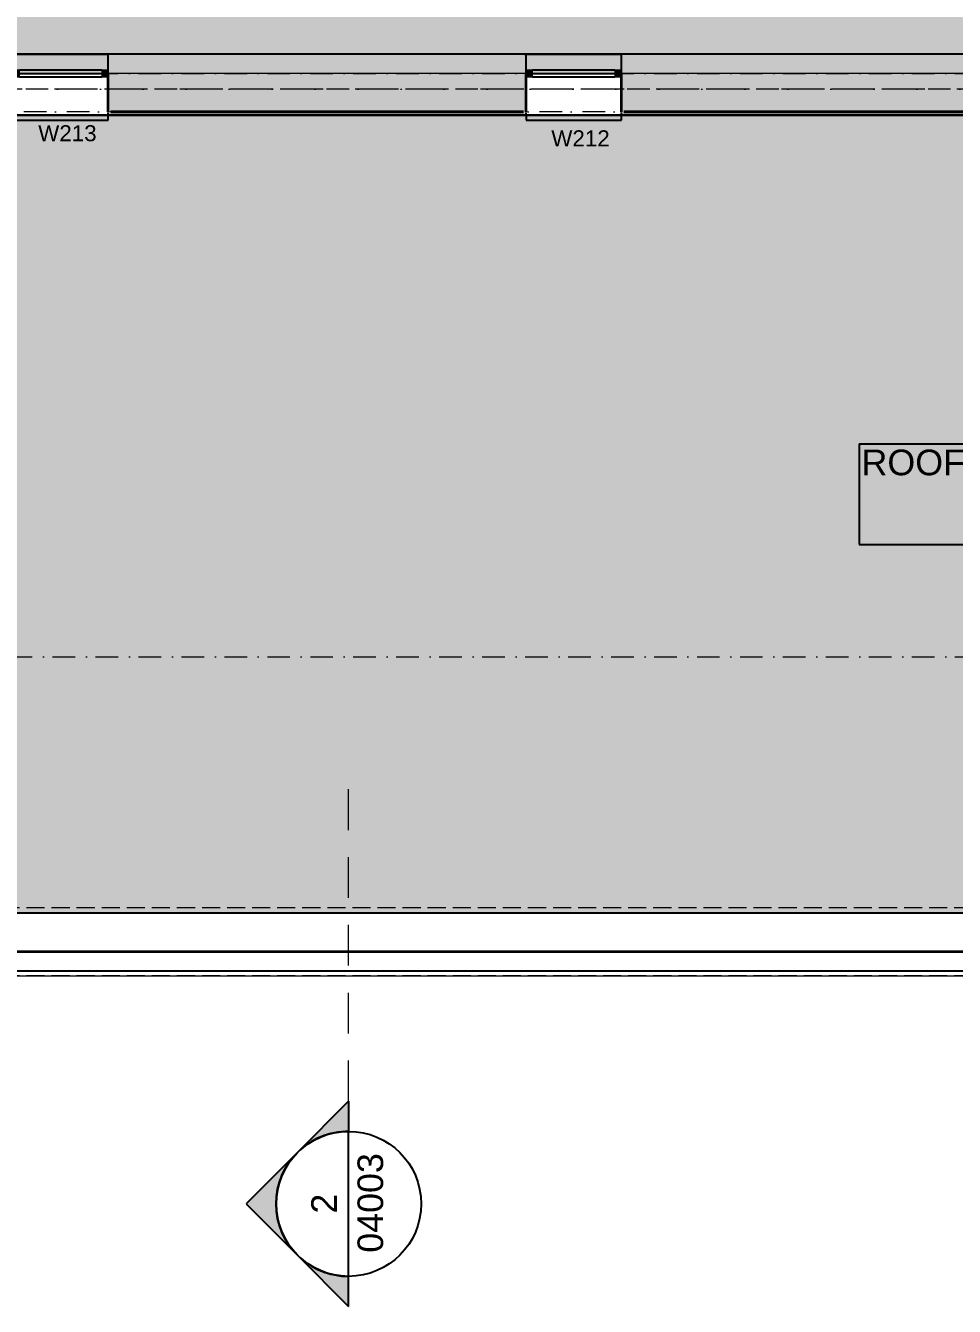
# Model space of a CAD drawing. Header units: millimetres. Extents: x -14278 to 96025, y -22378 to 34603.
# Drawn here: x 64861 to 72108, y -3069 to 6924 of the extents above; entities that cross this region are included whole.
import ezdxf
from ezdxf.enums import TextEntityAlignment as Align

# ---------------------------------------------------------------- set-up
doc = ezdxf.new("R2010")
doc.units = ezdxf.units.MM
doc.header["$MEASUREMENT"] = 0
for name, pattern in [('Dashed', [282.222223, 141.111112, -141.111112]), ('Dot & Dashed', [335.138881, 176.388884, -88.194442, 0, -70.555556]), ('Hidden Line', [195.611112, 141.111112, -54.5]), ('Long Dashed', [529.166651, 317.499995, -211.666656]), ('Wipeout_Contour', [1000, 0, -1000])]:
    doc.linetypes.add(name, pattern=pattern)
for name, color, linetype in [('A-Ee_40_20-M_GeneralFFAndEInternalFixed', 7, 'Continuous'), ('A-Zz_20_10_90-T_TextWindow', 7, 'Continuous'), ('A-Zz_60_50_80-P_MarkerSection', 7, 'Continuous'), ('NewA-Ee_25_10-M_WallsExternal', 7, 'Continuous'), ('NewA-Ee_30_10-M_Roofs', 7, 'Continuous'), ('NewA-Ee_30_40-M_Floors', 7, 'Continuous'), ('NewA-SL-M_SpacesExternal', 7, 'Continuous'), ('NewA-SL-M_SpacesInternal', 7, 'Continuous'), ('NewA-Ss_30_25-M_CeilingAndSoffitSystems', 7, 'Continuous'), ('NewA-Zz_35_40_80-M_GridStructural', 7, 'Continuous'), ('NewA-Zz_50_90_00-M_GrossInternal', 7, 'Continuous'), ('NewA-Zz_60_50_90-P_VoidOpening', 7, 'Continuous')]:
    doc.layers.add(name, color=color, linetype=linetype)
doc.styles.add('GENERATED_STYLE_1', font='')
doc.styles.get('GENERATED_STYLE_1').set_extended_font_data('Arial')

# ---------------------------------------------------------------- blocks, each defined once
blk = doc.blocks.new('Beam_9_2', base_point=(84051.7, 0))
at = {"layer": 'NewA-Ee_25_10-M_WallsExternal', "linetype": 'Continuous'}
for p, q in [((84051.7, 6225.1), (64351.7, 6225.1)), ((84051.7, 0), (64351.7, 0))]:
    blk.add_line(p, q, dxfattribs=at)
at = {"layer": 'NewA-Ee_25_10-M_WallsExternal', "color": 251, "linetype": 'Dot & Dashed', "lineweight": 13}
blk.add_line((84051.7, 0), (64351.7, 0), dxfattribs=at)
blk = doc.blocks.new('Slab_29_2', base_point=(88251.7, 6550.5))
at = {"layer": 'NewA-Ee_30_40-M_Floors', "linetype": 'Continuous', "lineweight": 13}
blk.add_hatch(color=254, dxfattribs=at).paths.add_polyline_path([(88251.7, 6550.5), (88251.7, 12847.7), (90701.4, 12847.7), (90701.4, 15099.7), (56152, 15099.7), (56152, 6550.5)])
at = {"layer": 'NewA-Ee_30_40-M_Floors', "color": 6, "linetype": 'Continuous', "lineweight": 13, "flags": 128}
blk.add_lwpolyline([(88251.7, 6550.5), (56152, 6550.5), (56152, 15099.7), (90701.4, 15099.7), (90701.4, 12847.7), (88251.7, 12847.7)], close=True, dxfattribs=at)
blk = doc.blocks.new('HALL_217_37_2', base_point=(59735.7, 7385.9))
at = {"layer": 'NewA-SL-M_SpacesInternal', "color": 253, "linetype": 'Continuous', "lineweight": 13}
blk.add_line((61501.4, 6700.3), (88251.7, 6700.3), dxfattribs=at)
at = {"layer": 'NewA-SL-M_SpacesInternal', "color": 5, "lineweight": 70, "style": 'GENERATED_STYLE_1'}
for tag, height, p in [('ROOM_NAME', 200, (59735.7, 7693.8)), ('ROOM_NUMBER', 150, (59735.7, 7390.9)), ('adj_text', 150, (59735.7, 7155.2))]:
    blk.add_attdef(tag, text='', height=height, dxfattribs=at).set_placement(p, align=Align.TOP_CENTER)
blk = doc.blocks.new('ROOF OF FIRST FLOOR_Roof-1_48_2', base_point=(72981.9, 3307.7))
at = {"layer": 'NewA-SL-M_SpacesExternal', "color": 253, "linetype": 'Continuous', "lineweight": 13}
for p, q in [((84434.8, 6225.1), (61976.6, 6225.1)), ((63861.6, -490.1), (72201.7, -490.1))]:
    blk.add_line(p, q, dxfattribs=at)
at = {"layer": 'NewA-SL-M_SpacesExternal', "linetype": 'Continuous'}
for p, q in [((71364.9, 3661.3), (71364.9, 3347)), ((71364.9, 3661.3), (74599, 3661.3)), ((71364.9, 3347), (71364.9, 3111.3)), ((71364.9, 3111.3), (71364.9, 2875.6)), ((71364.9, 2875.6), (74599, 2875.6))]:
    blk.add_line(p, q, dxfattribs=at)
at = {"layer": 'NewA-SL-M_SpacesExternal', "color": 5, "lineweight": 70, "style": 'GENERATED_STYLE_1'}
for tag, height, p in [('ROOM_NAME', 200, (72981.9, 3615.6)), ('ROOM_NUMBER', 150, (72981.9, 3312.7)), ('adj_text', 150, (72981.9, 3077))]:
    blk.add_attdef(tag, text='', height=height, dxfattribs=at).set_placement(p, align=Align.TOP_CENTER)
blk = doc.blocks.new('Slab_46_2', base_point=(88251.7, 6700.3))
at = {"layer": 'NewA-Ss_30_25-M_CeilingAndSoffitSystems', "linetype": 'Continuous', "lineweight": 0}
blk.add_hatch(color=255, dxfattribs=at).paths.add_polyline_path([(88251.7, 6700.3), (88251.7, 7995.4), (59975.3, 7995.4), (59975.3, 10456), (58674.7, 10456), (58674.7, 6694.8)])
at = {"layer": 'NewA-Ss_30_25-M_CeilingAndSoffitSystems', "color": 6, "linetype": 'Continuous', "lineweight": 13, "flags": 128}
blk.add_lwpolyline([(88251.7, 6700.3), (58674.7, 6694.8), (58674.7, 10456), (59975.3, 10456), (59975.3, 7995.4), (88251.7, 7995.4)], close=True, dxfattribs=at)
blk = doc.blocks.new('Window 19_4')
at = {"layer": 'NewA-Ee_25_10-M_WallsExternal', "linetype": 'Continuous', "lineweight": 13}
for points in [[(-372, 0), (-372, -50), (-322, -50), (-322, 0)], [(372, -50), (372, 0), (322, 0), (322, -50)]]:
    blk.add_hatch(color=104, dxfattribs=at).paths.add_polyline_path(points)
at = {"layer": 'NewA-Ee_25_10-M_WallsExternal', "linetype": 'Continuous'}
for p, q in [((-372, 300), (-372, 340)), ((-372, 340), (372, 340)), ((372, 340), (372, 300)), ((-322, 0), (322, 0)), ((-372, -24.9), (-372, -50)), ((-322, -25), (322, -25)), ((322, -50), (-322, -50)), ((372, -24.9), (372, -50)), ((-372, -175.2), (372, -175.2))]:
    blk.add_line(p, q, dxfattribs=at)
at = {"layer": 'NewA-Ee_25_10-M_WallsExternal', "linetype": 'Dashed'}
blk.add_line((-372, 300), (372, 300), dxfattribs=at)
at = {"layer": 'NewA-Ee_25_10-M_WallsExternal', "color": 24, "linetype": 'Continuous', "lineweight": 13}
for p, q in [((-372, 0), (-322, 0)), ((-322, 0), (-322, -50)), ((322, -50), (322, 0)), ((322, 0), (372, 0)), ((-322, -50), (-372, -50)), ((372, -50), (322, -50))]:
    blk.add_line(p, q, dxfattribs=at)
at = {"layer": 'NewA-Ee_25_10-M_WallsExternal', "color": 92, "linetype": 'Continuous', "lineweight": 35}
for p, q in [((-372, 0), (-372, -24.9)), ((372, 0), (372, -24.9))]:
    blk.add_line(p, q, dxfattribs=at)
blk = doc.blocks.new('Wall_71_2', base_point=(90851.7, 6550))
at = {"layer": 'NewA-Ee_25_10-M_WallsExternal', "linetype": 'Continuous', "lineweight": 13}
for points in [[(65519.4, 6700.3), (65506.4, 6700.3), (65506.4, 6575.1), (65519.4, 6575.1)], [(65519.4, 6683.9), (68752.7, 6683.9), (68752.7, 6700.3), (65519.4, 6700.3)], [(68752.7, 6700.3), (68752.7, 6575.1), (68765.7, 6575.1), (68765.7, 6700.3)], [(69522.7, 6700.3), (69509.7, 6700.3), (69509.7, 6575.1), (69522.7, 6575.1)], [(72756.1, 6700.3), (69522.7, 6700.3), (69522.7, 6683.9), (72756.1, 6683.9)], [(65506.4, 6550), (68765.7, 6550), (68765.7, 6575.1), (68752.7, 6575.1), (68752.7, 6620.4), (65519.4, 6620.4), (65519.4, 6575.1), (65506.4, 6575.1)], [(65519.4, 6620.4), (68752.7, 6620.4), (68752.7, 6683.9), (65519.4, 6683.9)], [(69522.7, 6575.1), (69509.7, 6575.1), (69509.7, 6550), (72769.1, 6550), (72769.1, 6575.1), (72756.1, 6575.1), (72756.1, 6620.4), (69522.7, 6620.4)], [(69522.7, 6620.4), (72756.1, 6620.4), (72756.1, 6683.9), (69522.7, 6683.9)], [(65506.4, 6550), (65506.4, 6525.1), (65526.5, 6525.1), (65526.5, 6250), (68745.6, 6250), (68745.6, 6525.1), (68765.7, 6525.1), (68765.7, 6550)], [(65526.5, 6225.1), (65526.5, 6525.1), (65506.4, 6525.1), (65506.4, 6225.1)], [(68745.6, 6225.1), (68765.7, 6225.1), (68765.7, 6525.1), (68745.6, 6525.1)], [(69509.7, 6550), (69509.7, 6525.1), (69529.8, 6525.1), (69529.8, 6250), (72748.9, 6250), (72748.9, 6525.1), (72769.1, 6525.1), (72769.1, 6550)], [(69529.8, 6225.1), (69529.8, 6525.1), (69509.7, 6525.1), (69509.7, 6225.1)], [(68745.6, 6245.2), (65526.5, 6245.2), (65526.5, 6225.1), (68745.6, 6225.1)], [(72748.9, 6245.2), (69529.8, 6245.2), (69529.8, 6225.1), (72748.9, 6225.1)]]:
    blk.add_hatch(color=6, dxfattribs=at).paths.add_polyline_path(points)
at = {"layer": 'NewA-Ee_25_10-M_WallsExternal', "linetype": 'Continuous'}
for p, q in [((65519.4, 6700.3), (65506.4, 6700.3)), ((65506.4, 6683.9), (65506.4, 6700.3)), ((68752.7, 6700.3), (68765.7, 6700.3)), ((68765.7, 6683.9), (68765.7, 6700.3)), ((69522.7, 6700.3), (69509.7, 6700.3)), ((69509.7, 6683.9), (69509.7, 6700.3)), ((65506.4, 6620.4), (65506.4, 6683.9)), ((65506.4, 6575.1), (65506.4, 6620.4)), ((68765.7, 6620.4), (68765.7, 6683.9)), ((68765.7, 6575.1), (68765.7, 6620.4)), ((69509.7, 6620.4), (69509.7, 6683.9)), ((69509.7, 6575.1), (69509.7, 6620.4)), ((65506.4, 6550), (65506.4, 6575.1)), ((68765.7, 6550), (68765.7, 6575.1)), ((69509.7, 6550), (69509.7, 6575.1)), ((65506.4, 6225.1), (65506.4, 6245.2)), ((65526.5, 6225.1), (65506.4, 6225.1)), ((68745.6, 6245.2), (65526.5, 6245.2)), ((68745.6, 6225.1), (68765.7, 6225.1)), ((68765.7, 6225.1), (68765.7, 6245.2)), ((69509.7, 6225.1), (69509.7, 6245.2)), ((69529.8, 6225.1), (69509.7, 6225.1)), ((72748.9, 6245.2), (69529.8, 6245.2))]:
    blk.add_line(p, q, dxfattribs=at)
at = {"layer": 'NewA-Ee_25_10-M_WallsExternal', "color": 92, "linetype": 'Continuous', "lineweight": 35}
for p, q in [((65506.4, 6525.1), (65506.4, 6550)), ((65506.4, 6250), (65506.4, 6525.1)), ((68765.7, 6525.1), (68765.7, 6550)), ((68765.7, 6250), (68765.7, 6525.1)), ((69509.7, 6525.1), (69509.7, 6550)), ((69509.7, 6250), (69509.7, 6525.1)), ((68745.6, 6250), (65526.5, 6250)), ((72748.9, 6250), (69529.8, 6250))]:
    blk.add_line(p, q, dxfattribs=at)
at = {"layer": 'NewA-Ee_25_10-M_WallsExternal', "linetype": 'Continuous', "flags": 128}
for points in [[(68752.7, 6700.3), (65519.4, 6700.3)], [(72756.1, 6700.3), (69522.7, 6700.3)], [(65526.5, 6225.1), (68745.6, 6225.1)], [(69529.8, 6225.1), (72748.9, 6225.1)]]:
    blk.add_lwpolyline(points, dxfattribs=at)
at = {"layer": 'NewA-Ee_25_10-M_WallsExternal', "linetype": 'Continuous', "xscale": -1, "zscale": 1000, "rotation": 180}
for p in [(65134.4, 6525.1), (69137.7, 6525.1)]:
    blk.add_blockref('Window 19_4', p, dxfattribs=at)
blk = doc.blocks.new('Wall_73_2', base_point=(64351.7, 0))
at = {"color": 254, "linetype": 'Wipeout_Contour', "lineweight": 0, "ltscale": 272808.107167}
blk.add_wipeout([(72201.7, 0), (64351.7, 0), (64051.7, -300), (72201.7, -300)], dxfattribs=at).dxf.layer = 'NewA-Ee_25_10-M_WallsExternal'
at = {"layer": 'NewA-Ee_25_10-M_WallsExternal', "linetype": 'Continuous', "flags": 128}
blk.add_lwpolyline([(72201.7, 0), (64351.7, 0)], dxfattribs=at)
at = {"color": 254, "linetype": 'Wipeout_Contour', "lineweight": 0, "ltscale": 272356.592834}
blk.add_wipeout([(72201.7, -304.8), (64046.9, -304.8), (63901.9, -449.8), (72201.7, -449.8)], dxfattribs=at).dxf.layer = 'NewA-Ee_25_10-M_WallsExternal'
at = {"layer": 'NewA-Ee_25_10-M_WallsExternal', "linetype": 'Continuous'}
for p, q in [((72201.7, -304.8), (64046.9, -304.8)), ((72201.7, -300), (64051.7, -300))]:
    blk.add_line(p, q, dxfattribs=at)
at = {"layer": 'NewA-Ee_25_10-M_WallsExternal', "linetype": 'Continuous', "flags": 128}
for points in [[(72201.7, -324.9), (72201.7, -449.8)], [(63901.9, -449.8), (72201.7, -449.8)]]:
    blk.add_lwpolyline(points, dxfattribs=at)
blk = doc.blocks.new('Standard grid marker_2')
at = {"layer": 'NewA-Zz_35_40_80-M_GridStructural', "color": 6, "linetype": 'Dot & Dashed', "lineweight": 13}
blk.add_line((1000, 0), (40175.6, 0), dxfattribs=at)
at = {"layer": 'NewA-Zz_35_40_80-M_GridStructural', "style": 'GENERATED_STYLE_1'}
blk.add_attdef('AC_MarkerText_1', text='', height=250, dxfattribs=at).set_placement((41425.6, 14.3), align=Align.MIDDLE_CENTER)
blk = doc.blocks.new('Standard grid marker_4')
at = {"layer": 'NewA-Zz_35_40_80-M_GridStructural', "color": 6, "linetype": 'Dot & Dashed', "lineweight": 13}
blk.add_line((1000, 0), (40175.6, 0), dxfattribs=at)
blk = doc.blocks.new('Beam_15_2', base_point=(72247, 0))
at = {"layer": 'NewA-Ee_25_10-M_WallsExternal', "color": 251, "linetype": 'Dot & Dashed', "lineweight": 13}
blk.add_line((72247, 0), (64351.7, 0), dxfattribs=at)
at = {"layer": 'NewA-Ee_25_10-M_WallsExternal', "color": 6, "linetype": 'Hidden Line', "lineweight": 13}
for p, q in [((72247, 41.8), (64393.5, 41.8)), ((72247, -490.1), (63861.6, -490.1))]:
    blk.add_line(p, q, dxfattribs=at)
blk = doc.blocks.new('Beam_16_2', base_point=(90851.7, 6550))
at = {"layer": 'NewA-Ee_30_10-M_Roofs', "color": 251, "linetype": 'Dot & Dashed', "lineweight": 13}
blk.add_line((90851.7, 6550), (56001.7, 6550), dxfattribs=at)
at = {"layer": 'NewA-Ee_30_10-M_Roofs', "color": 6, "linetype": 'Hidden Line', "lineweight": 13}
blk.add_line((90851.7, 6550), (56001.7, 6550), dxfattribs=at)
blk = doc.blocks.new('Cutting Plane_14_2', base_point=(67381.4, -2269))
at = {"layer": 'A-Zz_60_50_80-P_MarkerSection', "linetype": 'Continuous'}
for points in [[(67381.4, -1469), (67381.4, -1703.3, 0.198912), (66981.4, -1869)], [(66981.4, -2669, -0.414214), (66981.4, -1869), (66581.4, -2269)], [(67381.4, -3069), (67381.4, -2834.7, -0.198912), (66981.4, -2669)]]:
    blk.add_hatch(color=256, dxfattribs=at).paths.add_polyline_path(points)
at = {"layer": 'A-Zz_60_50_80-P_MarkerSection', "color": 6, "linetype": 'Long Dashed', "lineweight": 13}
blk.add_line((67381.4, -1469), (67381.4, 1143.6), dxfattribs=at)
at = {"layer": 'A-Zz_60_50_80-P_MarkerSection', "linetype": 'Continuous'}
for p, q in [((66981.4, -1869), (67381.4, -1469)), ((67381.4, -1469), (67381.4, -1703.3)), ((67381.4, -2834.7), (67381.4, -1703.3)), ((66981.4, -1869), (66581.4, -2269)), ((66581.4, -2269), (66981.4, -2669)), ((66981.4, -2669), (67381.4, -3069)), ((67381.4, -3069), (67381.4, -2834.7))]:
    blk.add_line(p, q, dxfattribs=at)
blk.add_circle((67381.4, -2269), 565.7, dxfattribs=at)
for start, end in [(90, 135), (135, 225), (225, 270)]:
    blk.add_arc((67381.4, -2269), 565.7, start, end, dxfattribs=at)
at = {"layer": 'A-Zz_60_50_80-P_MarkerSection', "char_height": 200, "attachment_point": 7, "rotation": 90, "style": 'GENERATED_STYLE_1'}
for s, insert in [('\\A1;{\\fArial|b0|i0|c0|p34;04003}', (67653.4, -2650.3)), ('\\A1;{\\fArial|b0|i0|c0|p34;2}', (67289.9, -2345.3))]:
    blk.add_mtext(s, dxfattribs=dict(at, insert=insert))
blk = doc.blocks.new('Label_156_2', base_point=(68765.7, 6185.1))
at = {"layer": 'A-Zz_20_10_90-T_TextWindow', "insert": (69190.7, 6106.5), "char_height": 125, "attachment_point": 2, "style": 'GENERATED_STYLE_1'}
blk.add_mtext('\\fArial|b0|i0|c0|p34;W212\\fArial|b0|i0|c0|p34;\\fArial|b0|i0|c0|p34;\\fArial|b0|i0|c0|p34;\\fArial|b0|i0|c0|p34;\\fArial|b0|i0|c0|p34;\\fArial|b0|i0|c0|p34;\\fArial|b0|i0|c0|p34;\\fArial|b0|i0|c0|p34;\\fArial|b0|i0|c0|p34;\\fArial|b0|i0|c0|p34;\\fArial|b0|i0|c0|p34;\\fArial|b0|i0|c0|p34;\\fArial|b0|i0|c0|p34;\\fArial|b0|i0|c0|p34;\\fArial|b0|i0|c0|p34;\\fArial|b0|i0|c0|p34;\\fArial|b0|i0|c0|p34;\\fArial|b0|i0|c0|p34;\\fArial|b0|i0|c0|p34;\\fArial|b0|i0|c0|p34;\\fArial|b0|i0|c0|p34;\\fArial|b0|i0|c0|p34;\\fArial|b0|i0|c0|p34;\\fArial|b0|i0|c0|p34;\\fArial|b0|i0|c0|p34;\\fArial|b0|i0|c0|p34;\\fArial|b0|i0|c0|p34;\\fArial|b0|i0|c0|p34;\\fArial|b0|i0|c0|p34;}', dxfattribs=at)
blk = doc.blocks.new('Label_157_2', base_point=(64762.4, 6225.1))
at = {"layer": 'A-Zz_20_10_90-T_TextWindow', "insert": (65187.4, 6146.5), "char_height": 125, "attachment_point": 2, "style": 'GENERATED_STYLE_1'}
blk.add_mtext('\\fArial|b0|i0|c0|p34;W213\\fArial|b0|i0|c0|p34;\\fArial|b0|i0|c0|p34;\\fArial|b0|i0|c0|p34;\\fArial|b0|i0|c0|p34;\\fArial|b0|i0|c0|p34;\\fArial|b0|i0|c0|p34;\\fArial|b0|i0|c0|p34;\\fArial|b0|i0|c0|p34;\\fArial|b0|i0|c0|p34;\\fArial|b0|i0|c0|p34;\\fArial|b0|i0|c0|p34;\\fArial|b0|i0|c0|p34;\\fArial|b0|i0|c0|p34;\\fArial|b0|i0|c0|p34;\\fArial|b0|i0|c0|p34;\\fArial|b0|i0|c0|p34;\\fArial|b0|i0|c0|p34;\\fArial|b0|i0|c0|p34;\\fArial|b0|i0|c0|p34;\\fArial|b0|i0|c0|p34;\\fArial|b0|i0|c0|p34;\\fArial|b0|i0|c0|p34;\\fArial|b0|i0|c0|p34;\\fArial|b0|i0|c0|p34;\\fArial|b0|i0|c0|p34;\\fArial|b0|i0|c0|p34;\\fArial|b0|i0|c0|p34;\\fArial|b0|i0|c0|p34;\\fArial|b0|i0|c0|p34;}', dxfattribs=at)
blk = doc.blocks.new('Beam_18_2', base_point=(90851.7, 6426.7))
at = {"layer": 'NewA-Zz_60_50_90-P_VoidOpening', "color": 251, "linetype": 'Dot & Dashed', "lineweight": 13}
blk.add_line((90851.7, 6426.7), (56001.7, 6426.7), dxfattribs=at)
at = {"layer": 'NewA-Zz_60_50_90-P_VoidOpening', "color": 6, "linetype": 'Hidden Line', "lineweight": 13}
blk.add_line((90851.7, 6426.7), (56001.7, 6426.7), dxfattribs=at)

msp = doc.modelspace()

# ---------------------------------------------------------------- hatches: boundary and pattern name
at = {"layer": 'A-Ee_40_20-M_GeneralFFAndEInternalFixed', "linetype": 'Continuous', "lineweight": 13}
msp.add_hatch(color=9, dxfattribs=at).paths.add_polyline_path([(61976.6, 6225.1), (84051.7, 6225.1), (84051.7, 0), (64351.7, 0), (64351.7, 3091.7), (61976.6, 3091.7)])
at = {"layer": 'NewA-Zz_50_90_00-M_GrossInternal', "linetype": 'Continuous', "lineweight": 140}
msp.add_hatch(color=1, dxfattribs=at).paths.add_polyline_path([(56152, 15099.7), (90701.4, 15099.7), (90701.4, 6700.3), (61501.4, 6700.3), (61501.4, 2150.3), (58052, 2150.3), (58052, 6700.3), (56152, 6700.3)])

# ---------------------------------------------------------------- linework, layer by layer
at = {"layer": 'A-Ee_40_20-M_GeneralFFAndEInternalFixed', "linetype": 'Continuous', "flags": 128}
msp.add_lwpolyline([(61976.6, 6225.1), (84051.7, 6225.1), (84051.7, 0), (64351.7, 0), (64351.7, 3091.7), (61976.6, 3091.7)], close=True, dxfattribs=at)
at = {"layer": 'NewA-Zz_50_90_00-M_GrossInternal', "linetype": 'Continuous', "flags": 128}
msp.add_lwpolyline([(56152, 15099.7), (90701.4, 15099.7), (90701.4, 6700.3), (61501.4, 6700.3), (61501.4, 2150.3), (58052, 2150.3), (58052, 6700.3), (56152, 6700.3)], close=True, dxfattribs=at)

# ---------------------------------------------------------------- block references
at = {"layer": 'A-Zz_20_10_90-T_TextWindow', "color": 6, "linetype": 'Continuous', "lineweight": 13}
for name, p in [('Label_157_2', (64762.4, 6225.1)), ('Label_156_2', (68765.7, 6185.1))]:
    msp.add_blockref(name, p, dxfattribs=at)
at = {"layer": 'NewA-Ee_25_10-M_WallsExternal', "color": 92, "lineweight": 35}
msp.add_blockref('Wall_71_2', (90851.7, 6550), dxfattribs=at)
at = {"layer": 'NewA-Ee_25_10-M_WallsExternal', "color": 6, "lineweight": 13}
msp.add_blockref('Beam_9_2', (84051.7, 0), dxfattribs=at)
at = {"layer": 'NewA-Ee_30_10-M_Roofs', "color": 6, "lineweight": 13}
msp.add_blockref('Beam_16_2', (90851.7, 6550), dxfattribs=at)
at = {"layer": 'NewA-Ee_30_40-M_Floors', "color": 6, "linetype": 'Continuous', "lineweight": 13}
msp.add_blockref('Slab_29_2', (88251.7, 6550.5), dxfattribs=at)
at = {"layer": 'NewA-SL-M_SpacesExternal', "linetype": 'Continuous'}
ref = msp.add_blockref('ROOF OF FIRST FLOOR_Roof-1_48_2', (72981.9, 3307.7), dxfattribs=at)
ref.add_attrib('ROOM_NAME', 'ROOF OF FIRST FLOOR', dxfattribs={"color": 5, "lineweight": 70, "height": 200, "style": 'GENERATED_STYLE_1'}).set_placement((72981.9, 3615.6), align=Align.TOP_CENTER)
at = {"layer": 'NewA-SL-M_SpacesInternal', "linetype": 'Continuous'}
msp.add_blockref('HALL_217_37_2', (59735.7, 7385.9), dxfattribs=at)
at = {"layer": 'NewA-Ss_30_25-M_CeilingAndSoffitSystems', "color": 6, "linetype": 'Continuous', "lineweight": 13}
msp.add_blockref('Slab_46_2', (88251.7, 6700.3), dxfattribs=at)
at = {"layer": 'NewA-Zz_35_40_80-M_GridStructural', "color": 1, "linetype": 'Continuous', "lineweight": 18, "zscale": 1000}
for p in [(54349.4, 6550), (54349.4, 2000)]:
    msp.add_blockref('Standard grid marker_2', p, dxfattribs=at)
at = {"layer": 'NewA-Zz_35_40_80-M_GridStructural', "color": 1, "linetype": 'Continuous', "lineweight": 18, "zscale": 1000, "rotation": 180}
msp.add_blockref('Standard grid marker_4', (95525, 6250), dxfattribs=at)
at = {"layer": 'NewA-Zz_60_50_90-P_VoidOpening', "color": 6, "lineweight": 13}
msp.add_blockref('Beam_18_2', (90851.7, 6426.7), dxfattribs=at)

# ---------------------------------------------------------------- next in the draw order: block references
at = {"layer": 'NewA-Ee_25_10-M_WallsExternal', "color": 92, "lineweight": 35}
msp.add_blockref('Wall_73_2', (64351.7, 0), dxfattribs=at)

# ---------------------------------------------------------------- next in the draw order: block references
at = {"layer": 'A-Zz_60_50_80-P_MarkerSection', "color": 6, "lineweight": 13}
msp.add_blockref('Cutting Plane_14_2', (67381.4, -2269), dxfattribs=at)
at = {"layer": 'NewA-Ee_25_10-M_WallsExternal', "color": 6, "lineweight": 13}
msp.add_blockref('Beam_15_2', (72247, 0), dxfattribs=at)
at = {"layer": 'NewA-Zz_35_40_80-M_GridStructural', "color": 1, "linetype": 'Continuous', "lineweight": 18, "zscale": 1000}
msp.add_blockref('Standard grid marker_2', (54349.4, 0), dxfattribs=at)
at = {"layer": 'NewA-Zz_35_40_80-M_GridStructural', "color": 1, "linetype": 'Continuous', "lineweight": 18, "zscale": 1000, "rotation": 180}
msp.add_blockref('Standard grid marker_4', (95525, -300), dxfattribs=at)

doc.saveas('drawing.dxf')
